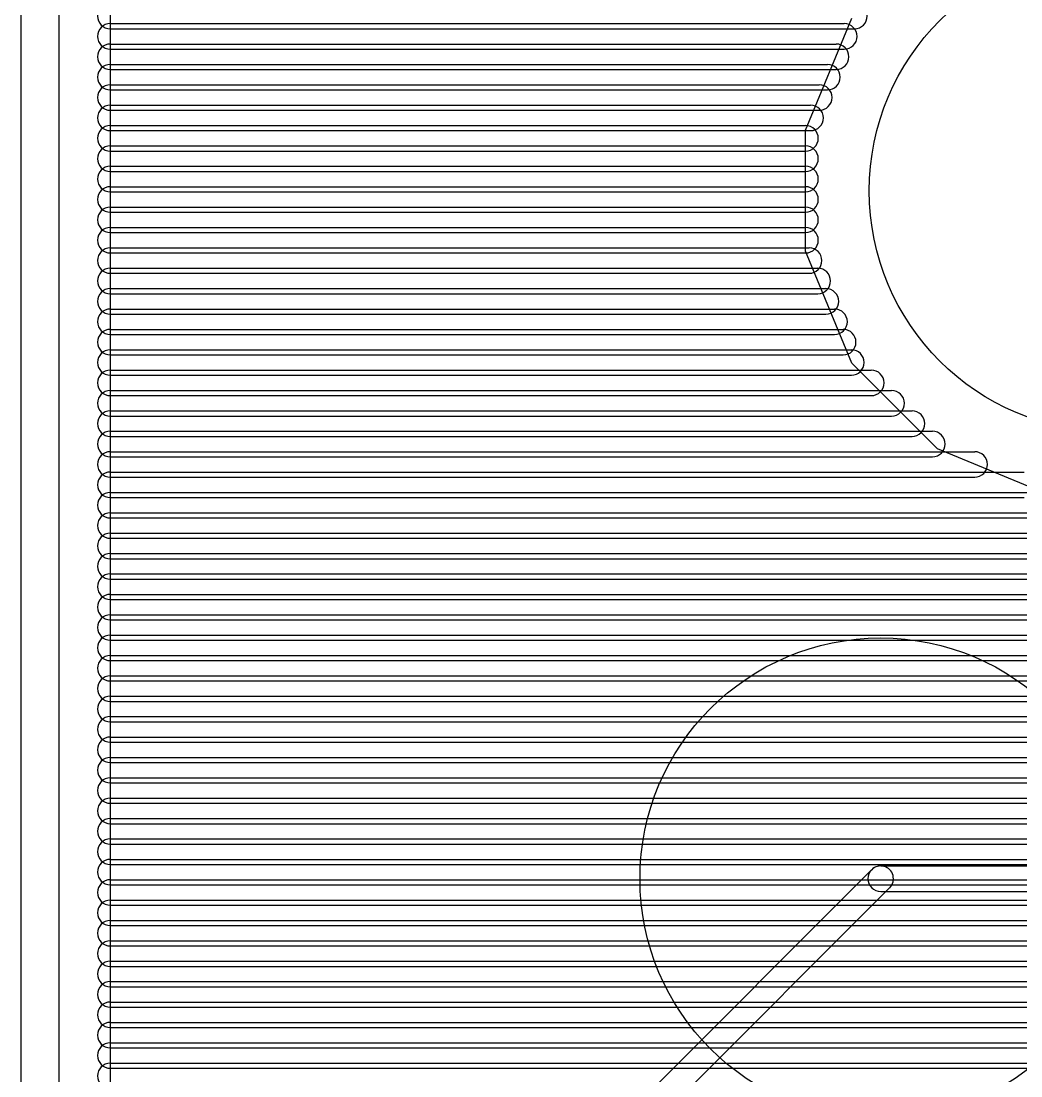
# Model space of a CAD drawing. Extents: x 4625 to 28175, y 45595 to 78045.
# Drawn here: x 4625 to 8550, y 68496 to 72636 of the extents above; entities that cross this region are included whole.
import ezdxf

# ---------------------------------------------------------------- set-up
doc = ezdxf.new("R2010")
doc.units = 0
doc.layers.add('BLACK', color=1, linetype='CONTINUOUS')

msp = doc.modelspace()

# ---------------------------------------------------------------- linework, layer by layer
at = {"layer": 'BLACK'}
for p, q in [((4625, 46470), (4625, 77970)), ((4775, 46470), (4775, 77970)), ((4975, 76111), (4975, 66930)), ((4975, 72626), (7857, 72626)), ((4975, 72626), (7857, 72626)), ((4975, 72626), (7857, 72626)), ((7705, 72208), (7887, 72647)), ((4975, 72606), (7897, 72606)), ((4975, 72606), (7897, 72606)), ((4975, 72606), (7897, 72606)), ((4975, 72546), (7825, 72546)), ((4975, 72546), (7825, 72546)), ((4975, 72546), (7825, 72546)), ((4975, 72526), (7857, 72526)), ((4975, 72526), (7857, 72526)), ((4975, 72526), (7857, 72526)), ((4975, 72466), (7791, 72466)), ((4975, 72466), (7791, 72466)), ((4975, 72466), (7791, 72466)), ((4975, 72446), (7825, 72446)), ((4975, 72446), (7825, 72446)), ((4975, 72446), (7825, 72446)), ((4975, 72386), (7759, 72386)), ((4975, 72386), (7759, 72386)), ((4975, 72386), (7759, 72386)), ((4975, 72366), (7791, 72366)), ((4975, 72366), (7791, 72366)), ((4975, 72366), (7791, 72366)), ((4975, 72306), (7725, 72306)), ((4975, 72306), (7725, 72306)), ((4975, 72306), (7725, 72306)), ((4975, 72286), (7759, 72286)), ((4975, 72286), (7759, 72286)), ((4975, 72286), (7759, 72286)), ((4975, 72226), (7705, 72226)), ((4975, 72226), (7705, 72226)), ((4975, 72226), (7705, 72226)), ((4975, 72206), (7725, 72206)), ((4975, 72206), (7725, 72206)), ((4975, 72206), (7725, 72206)), ((7705, 71733), (7705, 72208)), ((4975, 72146), (7705, 72146)), ((4975, 72146), (7705, 72146)), ((4975, 72146), (7705, 72146)), ((4975, 72126), (7705, 72126)), ((4975, 72126), (7705, 72126)), ((4975, 72126), (7705, 72126)), ((4975, 72066), (7705, 72066)), ((4975, 72066), (7705, 72066)), ((4975, 72066), (7705, 72066)), ((4975, 72046), (7705, 72046)), ((4975, 72046), (7705, 72046)), ((4975, 72046), (7705, 72046)), ((4975, 71986), (7705, 71986)), ((4975, 71986), (7705, 71986)), ((4975, 71986), (7705, 71986)), ((4975, 71966), (7705, 71966)), ((4975, 71966), (7705, 71966)), ((4975, 71966), (7705, 71966)), ((4975, 71906), (7705, 71906)), ((4975, 71906), (7705, 71906)), ((4975, 71906), (7705, 71906)), ((4975, 71886), (7705, 71886)), ((4975, 71886), (7705, 71886)), ((4975, 71886), (7705, 71886)), ((4975, 71826), (7705, 71826)), ((4975, 71826), (7705, 71826)), ((4975, 71826), (7705, 71826)), ((4975, 71806), (7705, 71806)), ((4975, 71806), (7705, 71806)), ((4975, 71806), (7705, 71806)), ((4975, 71746), (7719, 71746)), ((4975, 71746), (7719, 71746)), ((4975, 71746), (7719, 71746)), ((4975, 71726), (7705, 71726)), ((4975, 71726), (7705, 71726)), ((4975, 71726), (7705, 71726)), ((7887, 71294), (7705, 71733)), ((4975, 71666), (7753, 71666)), ((4975, 71666), (7753, 71666)), ((4975, 71666), (7753, 71666)), ((4975, 71646), (7719, 71646)), ((4975, 71646), (7719, 71646)), ((4975, 71646), (7719, 71646)), ((4975, 71586), (7785, 71586)), ((4975, 71586), (7785, 71586)), ((4975, 71586), (7785, 71586)), ((4975, 71566), (7753, 71566)), ((4975, 71566), (7753, 71566)), ((4975, 71566), (7753, 71566)), ((4975, 71506), (7819, 71506)), ((4975, 71506), (7819, 71506)), ((4975, 71506), (7819, 71506)), ((4975, 71486), (7785, 71486)), ((4975, 71486), (7785, 71486)), ((4975, 71486), (7785, 71486)), ((4975, 71426), (7853, 71426)), ((4975, 71426), (7853, 71426)), ((4975, 71426), (7853, 71426)), ((4975, 71406), (7819, 71406)), ((4975, 71406), (7819, 71406)), ((4975, 71406), (7819, 71406)), ((4975, 71346), (7885, 71346)), ((4975, 71346), (7885, 71346)), ((4975, 71346), (7885, 71346)), ((4975, 71326), (7853, 71326)), ((4975, 71326), (7853, 71326)), ((4975, 71326), (7853, 71326)), ((8223, 70957), (7887, 71294)), ((4975, 71266), (7963, 71266)), ((4975, 71266), (7963, 71266)), ((4975, 71266), (7963, 71266)), ((4975, 71246), (7885, 71246)), ((4975, 71246), (7885, 71246)), ((4975, 71246), (7885, 71246)), ((4975, 71186), (8043, 71186)), ((4975, 71186), (8043, 71186)), ((4975, 71186), (8043, 71186)), ((4975, 71166), (7963, 71166)), ((4975, 71166), (7963, 71166)), ((4975, 71166), (7963, 71166)), ((4975, 71106), (8123, 71106)), ((4975, 71106), (8123, 71106)), ((4975, 71106), (8123, 71106)), ((4975, 71086), (8043, 71086)), ((4975, 71086), (8043, 71086)), ((4975, 71086), (8043, 71086)), ((4975, 71026), (8203, 71026)), ((4975, 71026), (8203, 71026)), ((4975, 71026), (8203, 71026)), ((4975, 71006), (8123, 71006)), ((4975, 71006), (8123, 71006)), ((4975, 71006), (8123, 71006)), ((4975, 70946), (8369, 70946)), ((4975, 70946), (8369, 70946)), ((4975, 70946), (8369, 70946)), ((4975, 70926), (8203, 70926)), ((4975, 70926), (8203, 70926)), ((4975, 70926), (8203, 70926)), ((8662, 70775), (8223, 70957)), ((4975, 70866), (8563, 70866)), ((4975, 70866), (8563, 70866)), ((4975, 70866), (8563, 70866)), ((4975, 70846), (8369, 70846)), ((4975, 70846), (8369, 70846)), ((4975, 70846), (8369, 70846)), ((4975, 70786), (12287, 70786)), ((4975, 70786), (12287, 70786)), ((4975, 70786), (12287, 70786)), ((4975, 70766), (8563, 70766)), ((4975, 70766), (8563, 70766)), ((4975, 70766), (8563, 70766)), ((4975, 70706), (12207, 70706)), ((4975, 70706), (12207, 70706)), ((4975, 70706), (12207, 70706)), ((4975, 70686), (12287, 70686)), ((4975, 70686), (12287, 70686)), ((4975, 70686), (12287, 70686)), ((4975, 70626), (12127, 70626)), ((4975, 70626), (12127, 70626)), ((4975, 70626), (12127, 70626)), ((4975, 70606), (12207, 70606)), ((4975, 70606), (12207, 70606)), ((4975, 70606), (12207, 70606)), ((4975, 70546), (12047, 70546)), ((4975, 70546), (12047, 70546)), ((4975, 70546), (12047, 70546)), ((4975, 70526), (12127, 70526)), ((4975, 70526), (12127, 70526)), ((4975, 70526), (12127, 70526)), ((4975, 70466), (11735, 70466)), ((4975, 70466), (11735, 70466)), ((4975, 70466), (11735, 70466)), ((4975, 70446), (12047, 70446)), ((4975, 70446), (12047, 70446)), ((4975, 70446), (12047, 70446)), ((4975, 70386), (11637, 70386)), ((4975, 70386), (11637, 70386)), ((4975, 70386), (11637, 70386)), ((4975, 70366), (11735, 70366)), ((4975, 70366), (11735, 70366)), ((4975, 70366), (11735, 70366)), ((4975, 70306), (11557, 70306)), ((4975, 70306), (11557, 70306)), ((4975, 70306), (11557, 70306)), ((4975, 70286), (11637, 70286)), ((4975, 70286), (11637, 70286)), ((4975, 70286), (11637, 70286)), ((4975, 70226), (11477, 70226)), ((4975, 70226), (11477, 70226)), ((4975, 70226), (11477, 70226)), ((4975, 70206), (11557, 70206)), ((4975, 70206), (11557, 70206)), ((4975, 70206), (11557, 70206)), ((4975, 70146), (11397, 70146)), ((4975, 70146), (11397, 70146)), ((4975, 70146), (11397, 70146)), ((4975, 70126), (11477, 70126)), ((4975, 70126), (11477, 70126)), ((4975, 70126), (11477, 70126)), ((4975, 70066), (11317, 70066)), ((4975, 70066), (11317, 70066)), ((4975, 70066), (11317, 70066)), ((4975, 70046), (11397, 70046)), ((4975, 70046), (11397, 70046)), ((4975, 70046), (11397, 70046)), ((4975, 69986), (11253, 69986)), ((4975, 69986), (11253, 69986)), ((4975, 69986), (11253, 69986)), ((4975, 69966), (11317, 69966)), ((4975, 69966), (11317, 69966)), ((4975, 69966), (11317, 69966)), ((4975, 69906), (11213, 69906)), ((4975, 69906), (11213, 69906)), ((4975, 69906), (11213, 69906)), ((4975, 69886), (11253, 69886)), ((4975, 69886), (11253, 69886)), ((4975, 69886), (11253, 69886)), ((4975, 69826), (11197, 69826)), ((4975, 69826), (11197, 69826)), ((4975, 69826), (11197, 69826)), ((4975, 69806), (11213, 69806)), ((4975, 69806), (11213, 69806)), ((4975, 69806), (11213, 69806)), ((4975, 69746), (11195, 69746)), ((4975, 69746), (11195, 69746)), ((4975, 69746), (11195, 69746)), ((4975, 69726), (11197, 69726)), ((4975, 69726), (11197, 69726)), ((4975, 69726), (11197, 69726)), ((4975, 69666), (11195, 69666)), ((4975, 69666), (11195, 69666)), ((4975, 69666), (11195, 69666)), ((4975, 69646), (11195, 69646)), ((4975, 69646), (11195, 69646)), ((4975, 69646), (11195, 69646)), ((4975, 69586), (11195, 69586)), ((4975, 69586), (11195, 69586)), ((4975, 69586), (11195, 69586)), ((4975, 69566), (11195, 69566)), ((4975, 69566), (11195, 69566)), ((4975, 69566), (11195, 69566)), ((4975, 69506), (11195, 69506)), ((4975, 69506), (11195, 69506)), ((4975, 69506), (11195, 69506)), ((4975, 69486), (11195, 69486)), ((4975, 69486), (11195, 69486)), ((4975, 69486), (11195, 69486)), ((4975, 69426), (11195, 69426)), ((4975, 69426), (11195, 69426)), ((4975, 69426), (11195, 69426)), ((4975, 69406), (11195, 69406)), ((4975, 69406), (11195, 69406)), ((4975, 69406), (11195, 69406)), ((4975, 69346), (11195, 69346)), ((4975, 69346), (11195, 69346)), ((4975, 69346), (11195, 69346)), ((4975, 69326), (11195, 69326)), ((4975, 69326), (11195, 69326)), ((4975, 69326), (11195, 69326)), ((6703, 68044), (7964, 69305)), ((8000, 69320), (10400, 69320)), ((4975, 69266), (11195, 69266)), ((4975, 69266), (11195, 69266)), ((4975, 69266), (11195, 69266)), ((4975, 69246), (11195, 69246)), ((4975, 69246), (11195, 69246)), ((4975, 69246), (11195, 69246)), ((6774, 67973), (8035, 69234)), ((4975, 69186), (11195, 69186)), ((4975, 69186), (11195, 69186)), ((4975, 69186), (11195, 69186)), ((8000, 69220), (10400, 69220)), ((4975, 69166), (11195, 69166)), ((4975, 69166), (11195, 69166)), ((4975, 69166), (11195, 69166)), ((4975, 69106), (11195, 69106)), ((4975, 69106), (11195, 69106)), ((4975, 69106), (11195, 69106)), ((4975, 69086), (11195, 69086)), ((4975, 69086), (11195, 69086)), ((4975, 69086), (11195, 69086)), ((4975, 69026), (11195, 69026)), ((4975, 69026), (11195, 69026)), ((4975, 69026), (11195, 69026)), ((4975, 69006), (11195, 69006)), ((4975, 69006), (11195, 69006)), ((4975, 69006), (11195, 69006)), ((4975, 68946), (11195, 68946)), ((4975, 68946), (11195, 68946)), ((4975, 68946), (11195, 68946)), ((4975, 68926), (11195, 68926)), ((4975, 68926), (11195, 68926)), ((4975, 68926), (11195, 68926)), ((4975, 68866), (11195, 68866)), ((4975, 68866), (11195, 68866)), ((4975, 68866), (11195, 68866)), ((4975, 68846), (11195, 68846)), ((4975, 68846), (11195, 68846)), ((4975, 68846), (11195, 68846)), ((4975, 68786), (11195, 68786)), ((4975, 68786), (11195, 68786)), ((4975, 68786), (11195, 68786)), ((4975, 68766), (11195, 68766)), ((4975, 68766), (11195, 68766)), ((4975, 68766), (11195, 68766)), ((4975, 68706), (11195, 68706)), ((4975, 68706), (11195, 68706)), ((4975, 68706), (11195, 68706)), ((4975, 68686), (11195, 68686)), ((4975, 68686), (11195, 68686)), ((4975, 68686), (11195, 68686)), ((4975, 68626), (11195, 68626)), ((4975, 68626), (11195, 68626)), ((4975, 68626), (11195, 68626)), ((4975, 68606), (11195, 68606)), ((4975, 68606), (11195, 68606)), ((4975, 68606), (11195, 68606)), ((4975, 68546), (10915, 68546)), ((4975, 68546), (10915, 68546)), ((4975, 68546), (10915, 68546)), ((4975, 68526), (11195, 68526)), ((4975, 68526), (11195, 68526)), ((4975, 68526), (11195, 68526))]:
    msp.add_line(p, q, dxfattribs=at)
for centre in [(8900, 71970), (8000, 69270)]:
    msp.add_circle(centre, 945, dxfattribs=at)
for centre, start, end in [((4975, 72656), 90, 270), ((4975, 72656), 90, 270), ((4975, 72656), 90, 270), ((7897, 72656), 270, 450), ((7897, 72656), 270, 450), ((7897, 72656), 270, 450), ((4975, 72576), 90, 270), ((4975, 72576), 90, 270), ((4975, 72576), 90, 270), ((7857, 72576), 270, 450), ((7857, 72576), 270, 450), ((7857, 72576), 270, 450), ((4975, 72496), 90, 270), ((4975, 72496), 90, 270), ((4975, 72496), 90, 270), ((7825, 72496), 270, 450), ((7825, 72496), 270, 450), ((7825, 72496), 270, 450), ((4975, 72416), 90, 270), ((4975, 72416), 90, 270), ((4975, 72416), 90, 270), ((7791, 72416), 270, 450), ((7791, 72416), 270, 450), ((7791, 72416), 270, 450), ((4975, 72336), 90, 270), ((4975, 72336), 90, 270), ((4975, 72336), 90, 270), ((7759, 72336), 270, 450), ((7759, 72336), 270, 450), ((7759, 72336), 270, 450), ((4975, 72256), 90, 270), ((4975, 72256), 90, 270), ((4975, 72256), 90, 270), ((7725, 72256), 270, 450), ((7725, 72256), 270, 450), ((7725, 72256), 270, 450), ((4975, 72176), 90, 270), ((4975, 72176), 90, 270), ((4975, 72176), 90, 270), ((7705, 72176), 270, 450), ((7705, 72176), 270, 450), ((7705, 72176), 270, 450), ((4975, 72096), 90, 270), ((4975, 72096), 90, 270), ((4975, 72096), 90, 270), ((7705, 72096), 270, 450), ((7705, 72096), 270, 450), ((7705, 72096), 270, 450), ((4975, 72016), 90, 270), ((4975, 72016), 90, 270), ((4975, 72016), 90, 270), ((7705, 72016), 270, 450), ((7705, 72016), 270, 450), ((7705, 72016), 270, 450), ((4975, 71936), 90, 270), ((4975, 71936), 90, 270), ((4975, 71936), 90, 270), ((7705, 71936), 270, 450), ((7705, 71936), 270, 450), ((7705, 71936), 270, 450), ((4975, 71856), 90, 270), ((4975, 71856), 90, 270), ((4975, 71856), 90, 270), ((7705, 71856), 270, 450), ((7705, 71856), 270, 450), ((7705, 71856), 270, 450), ((4975, 71776), 90, 270), ((4975, 71776), 90, 270), ((4975, 71776), 90, 270), ((7705, 71776), 270, 450), ((7705, 71776), 270, 450), ((7705, 71776), 270, 450), ((4975, 71696), 90, 270), ((4975, 71696), 90, 270), ((4975, 71696), 90, 270), ((7719, 71696), 270, 450), ((7719, 71696), 270, 450), ((7719, 71696), 270, 450), ((4975, 71616), 90, 270), ((4975, 71616), 90, 270), ((4975, 71616), 90, 270), ((7753, 71616), 270, 450), ((7753, 71616), 270, 450), ((7753, 71616), 270, 450), ((4975, 71536), 90, 270), ((4975, 71536), 90, 270), ((4975, 71536), 90, 270), ((7785, 71536), 270, 450), ((7785, 71536), 270, 450), ((7785, 71536), 270, 450), ((4975, 71456), 90, 270), ((4975, 71456), 90, 270), ((4975, 71456), 90, 270), ((7819, 71456), 270, 450), ((7819, 71456), 270, 450), ((7819, 71456), 270, 450), ((4975, 71376), 90, 270), ((4975, 71376), 90, 270), ((4975, 71376), 90, 270), ((7853, 71376), 270, 450), ((7853, 71376), 270, 450), ((7853, 71376), 270, 450), ((4975, 71296), 90, 270), ((4975, 71296), 90, 270), ((4975, 71296), 90, 270), ((7885, 71296), 270, 450), ((7885, 71296), 270, 450), ((7885, 71296), 270, 450), ((4975, 71216), 90, 270), ((4975, 71216), 90, 270), ((4975, 71216), 90, 270), ((7963, 71216), 270, 450), ((7963, 71216), 270, 450), ((7963, 71216), 270, 450), ((4975, 71136), 90, 270), ((4975, 71136), 90, 270), ((4975, 71136), 90, 270), ((8043, 71136), 270, 450), ((8043, 71136), 270, 450), ((8043, 71136), 270, 450), ((4975, 71056), 90, 270), ((4975, 71056), 90, 270), ((4975, 71056), 90, 270), ((8123, 71056), 270, 450), ((8123, 71056), 270, 450), ((8123, 71056), 270, 450), ((4975, 70976), 90, 270), ((4975, 70976), 90, 270), ((4975, 70976), 90, 270), ((8203, 70976), 270, 450), ((8203, 70976), 270, 450), ((8203, 70976), 270, 450), ((4975, 70896), 90, 270), ((4975, 70896), 90, 270), ((4975, 70896), 90, 270), ((8369, 70896), 270, 450), ((8369, 70896), 270, 450), ((8369, 70896), 270, 450), ((4975, 70816), 90, 270), ((4975, 70816), 90, 270), ((4975, 70816), 90, 270), ((4975, 70736), 90, 270), ((4975, 70736), 90, 270), ((4975, 70736), 90, 270), ((4975, 70656), 90, 270), ((4975, 70656), 90, 270), ((4975, 70656), 90, 270), ((4975, 70576), 90, 270), ((4975, 70576), 90, 270), ((4975, 70576), 90, 270), ((4975, 70496), 90, 270), ((4975, 70496), 90, 270), ((4975, 70496), 90, 270), ((4975, 70416), 90, 270), ((4975, 70416), 90, 270), ((4975, 70416), 90, 270), ((4975, 70336), 90, 270), ((4975, 70336), 90, 270), ((4975, 70336), 90, 270), ((4975, 70256), 90, 270), ((4975, 70256), 90, 270), ((4975, 70256), 90, 270), ((4975, 70176), 90, 270), ((4975, 70176), 90, 270), ((4975, 70176), 90, 270), ((4975, 70096), 90, 270), ((4975, 70096), 90, 270), ((4975, 70096), 90, 270), ((4975, 70016), 90, 270), ((4975, 70016), 90, 270), ((4975, 70016), 90, 270), ((4975, 69936), 90, 270), ((4975, 69936), 90, 270), ((4975, 69936), 90, 270), ((4975, 69856), 90, 270), ((4975, 69856), 90, 270), ((4975, 69856), 90, 270), ((4975, 69776), 90, 270), ((4975, 69776), 90, 270), ((4975, 69776), 90, 270), ((4975, 69696), 90, 270), ((4975, 69696), 90, 270), ((4975, 69696), 90, 270), ((4975, 69616), 90, 270), ((4975, 69616), 90, 270), ((4975, 69616), 90, 270), ((4975, 69536), 90, 270), ((4975, 69536), 90, 270), ((4975, 69536), 90, 270), ((4975, 69456), 90, 270), ((4975, 69456), 90, 270), ((4975, 69456), 90, 270), ((4975, 69376), 90, 270), ((4975, 69376), 90, 270), ((4975, 69376), 90, 270), ((4975, 69296), 90, 270), ((4975, 69296), 90, 270), ((4975, 69296), 90, 270), ((8000, 69270), 90, 270), ((8000, 69270), 315, 495), ((4975, 69216), 90, 270), ((4975, 69216), 90, 270), ((4975, 69216), 90, 270), ((4975, 69136), 90, 270), ((4975, 69136), 90, 270), ((4975, 69136), 90, 270), ((4975, 69056), 90, 270), ((4975, 69056), 90, 270), ((4975, 69056), 90, 270), ((4975, 68976), 90, 270), ((4975, 68976), 90, 270), ((4975, 68976), 90, 270), ((4975, 68896), 90, 270), ((4975, 68896), 90, 270), ((4975, 68896), 90, 270), ((4975, 68816), 90, 270), ((4975, 68816), 90, 270), ((4975, 68816), 90, 270), ((4975, 68736), 90, 270), ((4975, 68736), 90, 270), ((4975, 68736), 90, 270), ((4975, 68656), 90, 270), ((4975, 68656), 90, 270), ((4975, 68656), 90, 270), ((4975, 68576), 90, 270), ((4975, 68576), 90, 270), ((4975, 68576), 90, 270), ((4975, 68496), 90, 270), ((4975, 68496), 90, 270), ((4975, 68496), 90, 270)]:
    msp.add_arc(centre, 50, start, end, dxfattribs=at)

doc.saveas('drawing.dxf')
